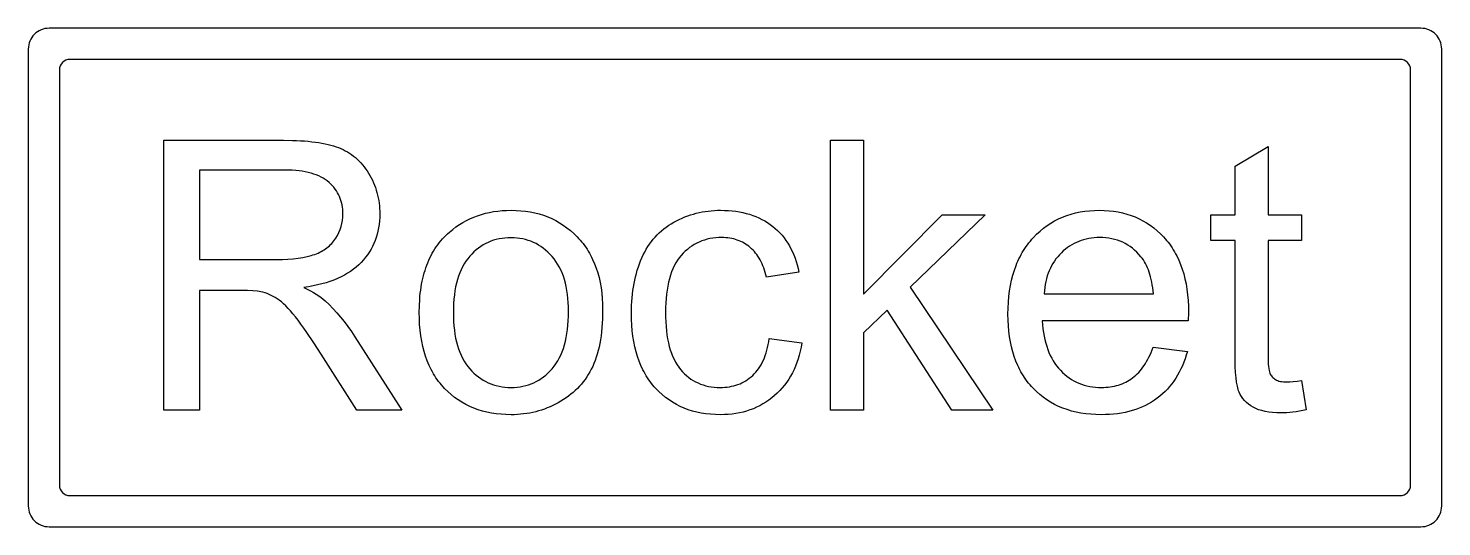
# Model space of a CAD drawing. Header units: millimetres. Extents: x -3.4 to 3.4, y -1.2 to 1.2.
import ezdxf

# ---------------------------------------------------------------- set-up
doc = ezdxf.new("R2010")
doc.units = ezdxf.units.MM
doc.header["$MEASUREMENT"] = 0

msp = doc.modelspace()

# ---------------------------------------------------------------- linework, layer by layer
at = {"flags": 128}
for points in [[(-3.4, -1.1, 0.414214), (-3.3, -1.2), (3.3, -1.2, 0.414214), (3.4, -1.1), (3.4, 1.1, 0.414214), (3.3, 1.2), (-3.3, 1.2, 0.414214), (-3.4, 1.1), (-3.4, -1.1)], [(-3.25, -1, 0.414214), (-3.2, -1.05), (3.2, -1.05, 0.414214), (3.25, -1), (3.25, 1, 0.414214), (3.2, 1.05), (-3.2, 1.05, 0.414214), (-3.25, 1), (-3.25, -1)]]:
    msp.add_lwpolyline(points, format="xyb", dxfattribs=at)
for points in [[(-2.74809, -0.639359), (-2.74809, 0.660641), (-2.171692, 0.660641), (-2.129543, 0.660094), (-2.109445, 0.65941), (-2.089998, 0.658452), (-2.071203, 0.657221), (-2.053059, 0.655715), (-2.035566, 0.653937), (-2.018724, 0.651884), (-2.002534, 0.649558), (-1.986995, 0.646959), (-1.972107, 0.644085), (-1.95787, 0.640938), (-1.944285, 0.637518), (-1.93135, 0.633823), (-1.919067, 0.629856), (-1.907435, 0.625614), (-1.896271, 0.621026), (-1.885391, 0.616019), (-1.874795, 0.610593), (-1.864482, 0.604747), (-1.854454, 0.598483), (-1.84471, 0.591799), (-1.83525, 0.584696), (-1.826074, 0.577174), (-1.817182, 0.569233), (-1.808575, 0.560873), (-1.800251, 0.552094), (-1.792211, 0.542895), (-1.784455, 0.533278), (-1.776984, 0.523241), (-1.769796, 0.512785), (-1.762892, 0.50191), (-1.756342, 0.490753), (-1.750214, 0.47945), (-1.744509, 0.468002), (-1.739227, 0.456408), (-1.734367, 0.444668), (-1.729929, 0.432784), (-1.725915, 0.420753), (-1.722323, 0.408578), (-1.719153, 0.396257), (-1.716406, 0.38379), (-1.714082, 0.371178), (-1.71218, 0.35842), (-1.710701, 0.345517), (-1.709645, 0.332468), (-1.709011, 0.319274), (-1.708799, 0.305935), (-1.709149, 0.288812), (-1.710199, 0.27203), (-1.711948, 0.255586), (-1.714397, 0.239482), (-1.717546, 0.223718), (-1.721394, 0.208293), (-1.725942, 0.193208), (-1.73119, 0.178462), (-1.737138, 0.164055), (-1.743785, 0.149988), (-1.751132, 0.136261), (-1.759179, 0.122873), (-1.767925, 0.109824), (-1.777371, 0.097115), (-1.787517, 0.084745), (-1.798363, 0.072715), (-1.809939, 0.061125), (-1.822278, 0.050075), (-1.835378, 0.039565), (-1.849241, 0.029596), (-1.863866, 0.020167), (-1.879253, 0.011279), (-1.895401, 0.00293), (-1.912312, -0.004877), (-1.929985, -0.012145), (-1.94842, -0.018872), (-1.967618, -0.025058), (-1.987577, -0.030704), (-2.008298, -0.03581), (-2.029781, -0.040376), (-2.052027, -0.044401), (-2.075034, -0.047885), (-2.058477, -0.056074), (-2.042944, -0.064235), (-2.028437, -0.072368), (-2.014956, -0.080474), (-2.002499, -0.088552), (-1.991068, -0.096602), (-1.980663, -0.104625), (-1.971282, -0.112619), (-1.952563, -0.130452), (-1.934094, -0.149365), (-1.915873, -0.169359), (-1.897902, -0.190433), (-1.880181, -0.212588), (-1.862709, -0.235825), (-1.845486, -0.260141), (-1.828513, -0.285539), (-1.602387, -0.639359), (-1.818759, -0.639359), (-1.990791, -0.368895), (-2.026816, -0.313805), (-2.059516, -0.265587), (-2.074618, -0.244055), (-2.08889, -0.224241), (-2.10233, -0.206146), (-2.114939, -0.189768), (-2.126972, -0.174832), (-2.138687, -0.161059), (-2.150084, -0.14845), (-2.161161, -0.137005), (-2.17192, -0.126725), (-2.182361, -0.117607), (-2.192482, -0.109654), (-2.202285, -0.102865), (-2.21195, -0.096893), (-2.221655, -0.091392), (-2.231403, -0.086363), (-2.241192, -0.081804), (-2.251023, -0.077717), (-2.260895, -0.0741), (-2.270809, -0.070955), (-2.280764, -0.068281), (-2.288662, -0.066826), (-2.297723, -0.065565), (-2.319338, -0.063626), (-2.345609, -0.062462), (-2.376535, -0.062074), (-2.576057, -0.062074), (-2.576057, -0.639359), (-2.74809, -0.639359)], [(0.459345, -0.639359), (0.459345, 0.660641), (0.618963, 0.660641), (0.618963, -0.080696), (0.996726, 0.302387), (1.203342, 0.302387), (0.843315, -0.046999), (1.2397, -0.639359), (1.042838, -0.639359), (0.731583, -0.157844), (0.618963, -0.26603), (0.618963, -0.639359), (0.459345, -0.639359)], [(2.725034, -0.496589), (2.74809, -0.637585), (2.731463, -0.640911), (2.71528, -0.643793), (2.69954, -0.646231), (2.684243, -0.648226), (2.669389, -0.649778), (2.65498, -0.650887), (2.641013, -0.651552), (2.62749, -0.651774), (2.606374, -0.651344), (2.586477, -0.650055), (2.567799, -0.647908), (2.550341, -0.644901), (2.534102, -0.641035), (2.519083, -0.636311), (2.51203, -0.633626), (2.505282, -0.630727), (2.498839, -0.627613), (2.492701, -0.624284), (2.481173, -0.617141), (2.470532, -0.609458), (2.460778, -0.601235), (2.45191, -0.592471), (2.443929, -0.583167), (2.436835, -0.573322), (2.430628, -0.562938), (2.425307, -0.552012), (2.422945, -0.546028), (2.420735, -0.539272), (2.418677, -0.531743), (2.416772, -0.523442), (2.413419, -0.504522), (2.410675, -0.482512), (2.408542, -0.457412), (2.407017, -0.429223), (2.406103, -0.397943), (2.405798, -0.363574), (2.405798, 0.17824), (2.288745, 0.17824), (2.288745, 0.302387), (2.405798, 0.302387), (2.405798, 0.535607), (2.564529, 0.631378), (2.564529, 0.302387), (2.725034, 0.302387), (2.725034, 0.17824), (2.564529, 0.17824), (2.564529, -0.372442), (2.565056, -0.403534), (2.565714, -0.416794), (2.566635, -0.42853), (2.56782, -0.438742), (2.569268, -0.447429), (2.570979, -0.454593), (2.572954, -0.460232), (2.575226, -0.464984), (2.577831, -0.469488), (2.580768, -0.473741), (2.584038, -0.477746), (2.587641, -0.4815), (2.591576, -0.485006), (2.595843, -0.488262), (2.600443, -0.491269), (2.605466, -0.493971), (2.611001, -0.496312), (2.617049, -0.498294), (2.62361, -0.499915), (2.630684, -0.501176), (2.63827, -0.502076), (2.646368, -0.502617), (2.65498, -0.502797), (2.669334, -0.502409), (2.685795, -0.501245), (2.704361, -0.499305), (2.725034, -0.496589)], [(-2.576057, 0.086903), (-2.206276, 0.086903), (-2.177594, 0.087284), (-2.15052, 0.088427), (-2.125053, 0.090332), (-2.101194, 0.093), (-2.078941, 0.096429), (-2.058296, 0.10062), (-2.039259, 0.105574), (-2.030342, 0.108336), (-2.021828, 0.111289), (-2.013639, 0.114452), (-2.0057, 0.117843), (-1.99801, 0.121463), (-1.99057, 0.125311), (-1.983378, 0.129388), (-1.976437, 0.133694), (-1.969744, 0.138228), (-1.963302, 0.142991), (-1.957108, 0.147983), (-1.951164, 0.153203), (-1.945469, 0.158652), (-1.940024, 0.164329), (-1.934828, 0.170235), (-1.929881, 0.17637), (-1.925184, 0.182733), (-1.920737, 0.189325), (-1.912631, 0.202883), (-1.905606, 0.216731), (-1.899662, 0.230871), (-1.894799, 0.245302), (-1.891016, 0.260024), (-1.888314, 0.275036), (-1.886693, 0.29034), (-1.886153, 0.305935), (-1.886414, 0.317334), (-1.887199, 0.328478), (-1.888507, 0.339365), (-1.890337, 0.349996), (-1.892691, 0.36037), (-1.895568, 0.370488), (-1.898968, 0.38035), (-1.902891, 0.389956), (-1.907336, 0.399305), (-1.912305, 0.408398), (-1.917798, 0.417234), (-1.923813, 0.425814), (-1.930351, 0.434138), (-1.937412, 0.442206), (-1.944996, 0.450017), (-1.953104, 0.457572), (-1.961776, 0.464766), (-1.971054, 0.471497), (-1.980938, 0.477763), (-1.991429, 0.483565), (-2.002525, 0.488903), (-2.014228, 0.493777), (-2.026537, 0.498186), (-2.039453, 0.502132), (-2.052974, 0.505613), (-2.067102, 0.50863), (-2.081836, 0.511183), (-2.097176, 0.513272), (-2.113122, 0.514896), (-2.129674, 0.516057), (-2.146833, 0.516753), (-2.164598, 0.516985), (-2.576057, 0.516985), (-2.576057, 0.086903)], [(-1.519031, -0.168486), (-1.518463, -0.136316), (-1.516759, -0.105207), (-1.515481, -0.090049), (-1.513919, -0.075157), (-1.512072, -0.06053), (-1.509942, -0.046167), (-1.507528, -0.03207), (-1.504829, -0.018238), (-1.501847, -0.00467), (-1.49858, 0.008632), (-1.49503, 0.021669), (-1.491195, 0.034442), (-1.487077, 0.046949), (-1.482674, 0.059192), (-1.477987, 0.071169), (-1.473016, 0.082882), (-1.467762, 0.094329), (-1.462223, 0.105511), (-1.4564, 0.116429), (-1.450293, 0.127081), (-1.443902, 0.137469), (-1.437227, 0.147591), (-1.430268, 0.157449), (-1.423025, 0.167041), (-1.415498, 0.176369), (-1.407687, 0.185431), (-1.399592, 0.194229), (-1.391212, 0.202761), (-1.382549, 0.211029), (-1.373602, 0.219031), (-1.358208, 0.231702), (-1.342399, 0.243556), (-1.326173, 0.254592), (-1.309533, 0.264811), (-1.292476, 0.274212), (-1.275004, 0.282795), (-1.257117, 0.290562), (-1.238813, 0.29751), (-1.220094, 0.303641), (-1.200959, 0.308955), (-1.181409, 0.313451), (-1.161443, 0.31713), (-1.141061, 0.319991), (-1.120263, 0.322035), (-1.09905, 0.323261), (-1.077422, 0.32367), (-1.053423, 0.323173), (-1.02998, 0.321682), (-1.00709, 0.319196), (-0.984754, 0.315717), (-0.962973, 0.311243), (-0.941746, 0.305775), (-0.921073, 0.299313), (-0.900955, 0.291857), (-0.881391, 0.283407), (-0.862381, 0.273962), (-0.843925, 0.263524), (-0.826023, 0.252091), (-0.808676, 0.239664), (-0.791883, 0.226243), (-0.775644, 0.211828), (-0.759959, 0.196419), (-0.752376, 0.188371), (-0.745033, 0.180133), (-0.737931, 0.171706), (-0.73107, 0.163089), (-0.724449, 0.154282), (-0.71807, 0.145286), (-0.711931, 0.1361), (-0.706033, 0.126725), (-0.700375, 0.117159), (-0.694958, 0.107404), (-0.689782, 0.09746), (-0.684847, 0.087326), (-0.675699, 0.066488), (-0.667514, 0.044893), (-0.660291, 0.022538), (-0.654032, -0.000575), (-0.648736, -0.024447), (-0.644402, -0.049077), (-0.641032, -0.074466), (-0.638624, -0.100613), (-0.63718, -0.127519), (-0.636698, -0.155184), (-0.636912, -0.177604), (-0.637551, -0.199419), (-0.638616, -0.220627), (-0.640107, -0.241228), (-0.642024, -0.261224), (-0.644368, -0.280613), (-0.647137, -0.299396), (-0.650333, -0.317573), (-0.653954, -0.335144), (-0.658002, -0.352109), (-0.662475, -0.368467), (-0.667375, -0.384219), (-0.672701, -0.399365), (-0.678453, -0.413905), (-0.684631, -0.427839), (-0.691235, -0.441166), (-0.698246, -0.454009), (-0.705645, -0.466488), (-0.713432, -0.478603), (-0.721606, -0.490354), (-0.730169, -0.501742), (-0.73912, -0.512766), (-0.748459, -0.523426), (-0.758186, -0.533723), (-0.7683, -0.543656), (-0.778803, -0.553225), (-0.789693, -0.56243), (-0.800972, -0.571272), (-0.812639, -0.57975), (-0.824693, -0.587864), (-0.837135, -0.595615), (-0.849966, -0.603001), (-0.863065, -0.609981), (-0.876313, -0.616511), (-0.889709, -0.62259), (-0.903255, -0.628219), (-0.91695, -0.633397), (-0.930793, -0.638126), (-0.944786, -0.642404), (-0.958927, -0.646231), (-0.973218, -0.649609), (-0.987657, -0.652536), (-1.002246, -0.655012), (-1.016983, -0.657039), (-1.031869, -0.658615), (-1.046904, -0.659741), (-1.062088, -0.660416), (-1.077422, -0.660641), (-1.101844, -0.660146), (-1.125674, -0.65866), (-1.148912, -0.656183), (-1.171557, -0.652716), (-1.193611, -0.648258), (-1.215071, -0.642809), (-1.23594, -0.636369), (-1.256216, -0.628939), (-1.2759, -0.620518), (-1.294991, -0.611107), (-1.31349, -0.600705), (-1.331397, -0.589312), (-1.348712, -0.576928), (-1.365434, -0.563554), (-1.381563, -0.549189), (-1.397101, -0.533834), (-1.404603, -0.525799), (-1.411866, -0.517546), (-1.418891, -0.509075), (-1.425678, -0.500386), (-1.432227, -0.491478), (-1.438538, -0.482353), (-1.444611, -0.473009), (-1.450446, -0.463446), (-1.456042, -0.453666), (-1.4614, -0.443667), (-1.46652, -0.433451), (-1.471402, -0.423015), (-1.476046, -0.412362), (-1.480452, -0.401491), (-1.488549, -0.379093), (-1.495693, -0.355822), (-1.501885, -0.331678), (-1.507124, -0.306662), (-1.511411, -0.280773), (-1.514745, -0.25401), (-1.517126, -0.226375), (-1.518555, -0.197867), (-1.519031, -0.168486)], [(0.164939, -0.294407), (0.321896, -0.314802), (0.318368, -0.334812), (0.314213, -0.35427), (0.309431, -0.373178), (0.304022, -0.391535), (0.297987, -0.409342), (0.291324, -0.426597), (0.284034, -0.443302), (0.276117, -0.459456), (0.267573, -0.475059), (0.258402, -0.490112), (0.248605, -0.504614), (0.23818, -0.518565), (0.227128, -0.531965), (0.21545, -0.544814), (0.203144, -0.557113), (0.190211, -0.568861), (0.176777, -0.579975), (0.162964, -0.590372), (0.148774, -0.600052), (0.134207, -0.609015), (0.119261, -0.617261), (0.103939, -0.624789), (0.088238, -0.631601), (0.072161, -0.637696), (0.055705, -0.643074), (0.038872, -0.647735), (0.021662, -0.651678), (0.004074, -0.654905), (-0.013892, -0.657415), (-0.032235, -0.659207), (-0.050956, -0.660283), (-0.070055, -0.660641), (-0.093923, -0.660148), (-0.117199, -0.658667), (-0.139882, -0.656199), (-0.161973, -0.652743), (-0.183472, -0.648301), (-0.204379, -0.642871), (-0.224693, -0.636454), (-0.244415, -0.62905), (-0.263545, -0.620659), (-0.282082, -0.61128), (-0.300027, -0.600914), (-0.317379, -0.589561), (-0.33414, -0.577221), (-0.350307, -0.563894), (-0.365883, -0.549579), (-0.380866, -0.534277), (-0.388095, -0.526272), (-0.395094, -0.518054), (-0.401864, -0.509621), (-0.408405, -0.500975), (-0.414715, -0.492114), (-0.420797, -0.48304), (-0.426649, -0.473752), (-0.432271, -0.46425), (-0.437664, -0.454534), (-0.442827, -0.444604), (-0.452466, -0.424103), (-0.461186, -0.402746), (-0.468989, -0.380534), (-0.475873, -0.357466), (-0.48184, -0.333542), (-0.486889, -0.308763), (-0.491019, -0.283128), (-0.494232, -0.256638), (-0.496527, -0.229292), (-0.497904, -0.20109), (-0.498363, -0.172033), (-0.498165, -0.153116), (-0.497573, -0.134498), (-0.496586, -0.116177), (-0.495204, -0.098154), (-0.493427, -0.080429), (-0.491255, -0.063002), (-0.488688, -0.045873), (-0.485726, -0.029042), (-0.48237, -0.012508), (-0.478618, 0.003727), (-0.474472, 0.019665), (-0.469931, 0.035304), (-0.464995, 0.050646), (-0.459664, 0.06569), (-0.453938, 0.080436), (-0.447817, 0.094884), (-0.441293, 0.10896), (-0.434356, 0.122589), (-0.427008, 0.135771), (-0.419247, 0.148506), (-0.411074, 0.160794), (-0.402488, 0.172635), (-0.393491, 0.18403), (-0.384081, 0.194978), (-0.374259, 0.205479), (-0.364025, 0.215533), (-0.353378, 0.22514), (-0.34232, 0.2343), (-0.330849, 0.243014), (-0.318966, 0.251281), (-0.306671, 0.2591), (-0.293963, 0.266473), (-0.280979, 0.2734), (-0.267852, 0.279879), (-0.254583, 0.285911), (-0.241173, 0.291497), (-0.22762, 0.296636), (-0.213926, 0.301327), (-0.200089, 0.305573), (-0.18611, 0.309371), (-0.171989, 0.312722), (-0.157727, 0.315627), (-0.143322, 0.318084), (-0.128775, 0.320095), (-0.114086, 0.321659), (-0.099256, 0.322776), (-0.084283, 0.323446), (-0.069168, 0.32367), (-0.05021, 0.323367), (-0.031688, 0.322457), (-0.013603, 0.320942), (0.004046, 0.31882), (0.021258, 0.316092), (0.038034, 0.312758), (0.054373, 0.308818), (0.070276, 0.304272), (0.085743, 0.299119), (0.100773, 0.29336), (0.115366, 0.286995), (0.129523, 0.280024), (0.143244, 0.272447), (0.156528, 0.264263), (0.169376, 0.255474), (0.181787, 0.246078), (0.193707, 0.236124), (0.205079, 0.225661), (0.215903, 0.214689), (0.226181, 0.203208), (0.235911, 0.191218), (0.245094, 0.178718), (0.25373, 0.165709), (0.261818, 0.152191), (0.269359, 0.138164), (0.276353, 0.123628), (0.282799, 0.108582), (0.288698, 0.093027), (0.29405, 0.076963), (0.298854, 0.06039), (0.303111, 0.043308), (0.306821, 0.025716), (0.151637, 0.001774), (0.148733, 0.01345), (0.145561, 0.02476), (0.142123, 0.035703), (0.138419, 0.046278), (0.134447, 0.056486), (0.130209, 0.066327), (0.125704, 0.075801), (0.120933, 0.084908), (0.115895, 0.093647), (0.11059, 0.10202), (0.105018, 0.110025), (0.099179, 0.117663), (0.093074, 0.124934), (0.086702, 0.131837), (0.080064, 0.138374), (0.073158, 0.144543), (0.066028, 0.150342), (0.058714, 0.155766), (0.051216, 0.160817), (0.043535, 0.165493), (0.03567, 0.169795), (0.027621, 0.173723), (0.019389, 0.177277), (0.010974, 0.180457), (0.002375, 0.183263), (-0.006408, 0.185694), (-0.015375, 0.187752), (-0.024525, 0.189436), (-0.033858, 0.190745), (-0.043375, 0.19168), (-0.053076, 0.192241), (-0.06296, 0.192428), (-0.077859, 0.192091), (-0.092404, 0.191077), (-0.106596, 0.189389), (-0.120434, 0.187025), (-0.133919, 0.183985), (-0.147051, 0.18027), (-0.159829, 0.175879), (-0.172254, 0.170813), (-0.184326, 0.165072), (-0.196045, 0.158655), (-0.20741, 0.151563), (-0.218422, 0.143795), (-0.22908, 0.135351), (-0.239385, 0.126233), (-0.249337, 0.116438), (-0.258936, 0.105969), (-0.268063, 0.094768), (-0.276602, 0.082781), (-0.284552, 0.070008), (-0.291913, 0.056448), (-0.298685, 0.042102), (-0.304868, 0.02697), (-0.310462, 0.011052), (-0.315467, -0.005653), (-0.319884, -0.023144), (-0.323711, -0.041422), (-0.32695, -0.060485), (-0.3296, -0.080336), (-0.331661, -0.100972), (-0.333133, -0.122395), (-0.334017, -0.144604), (-0.334311, -0.167599), (-0.334027, -0.190915), (-0.333175, -0.21342), (-0.331755, -0.235114), (-0.329766, -0.255998), (-0.32721, -0.276072), (-0.324086, -0.295335), (-0.320393, -0.313787), (-0.316132, -0.331429), (-0.311304, -0.34826), (-0.305907, -0.364281), (-0.299942, -0.379491), (-0.293409, -0.393891), (-0.286308, -0.40748), (-0.278639, -0.420258), (-0.270401, -0.432226), (-0.261596, -0.443383), (-0.252334, -0.453799), (-0.242725, -0.463543), (-0.232769, -0.472615), (-0.222468, -0.481016), (-0.211819, -0.488744), (-0.200825, -0.4958), (-0.189484, -0.502184), (-0.177797, -0.507896), (-0.165763, -0.512936), (-0.153383, -0.517304), (-0.140656, -0.521), (-0.127584, -0.524024), (-0.114164, -0.526376), (-0.100399, -0.528056), (-0.086287, -0.529064), (-0.071828, -0.5294), (-0.0602, -0.529175), (-0.048814, -0.528499), (-0.03767, -0.527373), (-0.026769, -0.525797), (-0.016111, -0.523771), (-0.005695, -0.521294), (0.004479, -0.518367), (0.01441, -0.51499), (0.024099, -0.511162), (0.033545, -0.506884), (0.042748, -0.502156), (0.05171, -0.496977), (0.060428, -0.491348), (0.068905, -0.485269), (0.077138, -0.47874), (0.08513, -0.47176), (0.09282, -0.464312), (0.100149, -0.45638), (0.107119, -0.447963), (0.113728, -0.43906), (0.119977, -0.429673), (0.125865, -0.419801), (0.131394, -0.409444), (0.136562, -0.398602), (0.14137, -0.387275), (0.145818, -0.375463), (0.149905, -0.363166), (0.153632, -0.350384), (0.156999, -0.337117), (0.160006, -0.323365), (0.162652, -0.309128), (0.164939, -0.294407)], [(2.011187, -0.336085), (2.176126, -0.35648), (2.170988, -0.374295), (2.165332, -0.391604), (2.159156, -0.408408), (2.15246, -0.424706), (2.145245, -0.440498), (2.13751, -0.455784), (2.129255, -0.470565), (2.120481, -0.48484), (2.111187, -0.498609), (2.101374, -0.511872), (2.091041, -0.52463), (2.080188, -0.536882), (2.068816, -0.548628), (2.056925, -0.559868), (2.044513, -0.570603), (2.031583, -0.580832), (2.018163, -0.590497), (2.004287, -0.599537), (1.989953, -0.607955), (1.975162, -0.615749), (1.959914, -0.622919), (1.944208, -0.629466), (1.928046, -0.635389), (1.911426, -0.640689), (1.894348, -0.645365), (1.876814, -0.649418), (1.858822, -0.652847), (1.840373, -0.655653), (1.821467, -0.657835), (1.802104, -0.659394), (1.782283, -0.660329), (1.762005, -0.660641), (1.736513, -0.660144), (1.711688, -0.658653), (1.687533, -0.656168), (1.664045, -0.652688), (1.641227, -0.648214), (1.619077, -0.642747), (1.597595, -0.636285), (1.576782, -0.628828), (1.556638, -0.620378), (1.537162, -0.610934), (1.518354, -0.600495), (1.500215, -0.589063), (1.482745, -0.576636), (1.465943, -0.563215), (1.44981, -0.548799), (1.434345, -0.53339), (1.426898, -0.525337), (1.419688, -0.517084), (1.412713, -0.50863), (1.405976, -0.499977), (1.399474, -0.491124), (1.393209, -0.48207), (1.387181, -0.472817), (1.381389, -0.463363), (1.375833, -0.45371), (1.370514, -0.443856), (1.365431, -0.433803), (1.360584, -0.423549), (1.3516, -0.402441), (1.343562, -0.380534), (1.33647, -0.357826), (1.330323, -0.334318), (1.325122, -0.31001), (1.320867, -0.284902), (1.317557, -0.258993), (1.315193, -0.232284), (1.313774, -0.204776), (1.313302, -0.176467), (1.31378, -0.147176), (1.315214, -0.118716), (1.317604, -0.091088), (1.32095, -0.064291), (1.325252, -0.038325), (1.33051, -0.013191), (1.336725, 0.011112), (1.343895, 0.034584), (1.352021, 0.057224), (1.356443, 0.068233), (1.361104, 0.079033), (1.366004, 0.089626), (1.371142, 0.100011), (1.37652, 0.110188), (1.382137, 0.120157), (1.387993, 0.129918), (1.394087, 0.139472), (1.400421, 0.148817), (1.406994, 0.157955), (1.413806, 0.166885), (1.420857, 0.175608), (1.428146, 0.184122), (1.435675, 0.192428), (1.451256, 0.208321), (1.467405, 0.223188), (1.484122, 0.23703), (1.501407, 0.249847), (1.51926, 0.261638), (1.537681, 0.272404), (1.55667, 0.282144), (1.576228, 0.290859), (1.596353, 0.298549), (1.617047, 0.305214), (1.638308, 0.310853), (1.660138, 0.315467), (1.682536, 0.319056), (1.705502, 0.321619), (1.729036, 0.323157), (1.753138, 0.32367), (1.776478, 0.323168), (1.799277, 0.321661), (1.821537, 0.319149), (1.843255, 0.315634), (1.864434, 0.311113), (1.885072, 0.305588), (1.90517, 0.299059), (1.924727, 0.291525), (1.943744, 0.282986), (1.962221, 0.273443), (1.980157, 0.262895), (1.997553, 0.251343), (2.014408, 0.238786), (2.030723, 0.225225), (2.046498, 0.210659), (2.061733, 0.195089), (2.069098, 0.18695), (2.076229, 0.178607), (2.083127, 0.17006), (2.08979, 0.161308), (2.09622, 0.152352), (2.102416, 0.143192), (2.108379, 0.133827), (2.114107, 0.124258), (2.119602, 0.114485), (2.124863, 0.104507), (2.134683, 0.083938), (2.143568, 0.062552), (2.151518, 0.040348), (2.158532, 0.017327), (2.164611, -0.006512), (2.169755, -0.031168), (2.173964, -0.056642), (2.177237, -0.082933), (2.179576, -0.110042), (2.180978, -0.137968), (2.181446, -0.166712), (2.180559, -0.209277), (1.47824, -0.209277), (1.479622, -0.228391), (1.481552, -0.246937), (1.484028, -0.264915), (1.487052, -0.282324), (1.490624, -0.299166), (1.494742, -0.31544), (1.499408, -0.331145), (1.504621, -0.346282), (1.510382, -0.360852), (1.51669, -0.374853), (1.523545, -0.388286), (1.530947, -0.401151), (1.538897, -0.413448), (1.547394, -0.425177), (1.556438, -0.436338), (1.56603, -0.44693), (1.576048, -0.456917), (1.58637, -0.466259), (1.596998, -0.474957), (1.60793, -0.483011), (1.619167, -0.49042), (1.630709, -0.497185), (1.642555, -0.503306), (1.654707, -0.508782), (1.667163, -0.513615), (1.679924, -0.517802), (1.69299, -0.521346), (1.706361, -0.524245), (1.720036, -0.5265), (1.734017, -0.528111), (1.748302, -0.529078), (1.762892, -0.5294), (1.773766, -0.52922), (1.784438, -0.528679), (1.794909, -0.527779), (1.80518, -0.526518), (1.81525, -0.524897), (1.825118, -0.522915), (1.834786, -0.520574), (1.844253, -0.517872), (1.853519, -0.51481), (1.862584, -0.511387), (1.871448, -0.507605), (1.880112, -0.503462), (1.888574, -0.498959), (1.896836, -0.494095), (1.904896, -0.488872), (1.912756, -0.483288), (1.920415, -0.477309), (1.927872, -0.470901), (1.935129, -0.464063), (1.942185, -0.456796), (1.94904, -0.449099), (1.955695, -0.440972), (1.962148, -0.432417), (1.9684, -0.423431), (1.974452, -0.414016), (1.980302, -0.404172), (1.985952, -0.393898), (1.991401, -0.383194), (1.996649, -0.372061), (2.001696, -0.360498), (2.006542, -0.348506), (2.011187, -0.336085)], [(-1.35498, -0.168486), (-1.354671, -0.190743), (-1.353746, -0.212291), (-1.352205, -0.233128), (-1.350047, -0.253255), (-1.347272, -0.272672), (-1.343881, -0.291379), (-1.339873, -0.309376), (-1.335249, -0.326663), (-1.330008, -0.343239), (-1.324151, -0.359106), (-1.317676, -0.374262), (-1.310586, -0.388709), (-1.302879, -0.402445), (-1.294555, -0.415471), (-1.285614, -0.427787), (-1.276057, -0.439393), (-1.266033, -0.450292), (-1.255689, -0.460488), (-1.245027, -0.469981), (-1.234047, -0.478771), (-1.222747, -0.486857), (-1.211129, -0.494241), (-1.199193, -0.500921), (-1.186937, -0.506898), (-1.174363, -0.512172), (-1.16147, -0.516743), (-1.148259, -0.52061), (-1.134729, -0.523774), (-1.12088, -0.526235), (-1.106713, -0.527993), (-1.092226, -0.529048), (-1.077422, -0.5294), (-1.062724, -0.529046), (-1.048338, -0.527986), (-1.034264, -0.52622), (-1.020502, -0.523747), (-1.007052, -0.520567), (-0.993913, -0.51668), (-0.981086, -0.512087), (-0.968571, -0.506787), (-0.956368, -0.500781), (-0.944476, -0.494068), (-0.932896, -0.486648), (-0.921628, -0.478521), (-0.910671, -0.469688), (-0.900027, -0.460149), (-0.889694, -0.449902), (-0.879673, -0.43895), (-0.870116, -0.427273), (-0.861175, -0.414854), (-0.852851, -0.401695), (-0.845144, -0.387794), (-0.838053, -0.373152), (-0.831579, -0.357769), (-0.825722, -0.341644), (-0.820481, -0.324778), (-0.815857, -0.307171), (-0.811849, -0.288823), (-0.808458, -0.269733), (-0.805683, -0.249902), (-0.803525, -0.22933), (-0.801984, -0.208016), (-0.801059, -0.185961), (-0.80075, -0.163165), (-0.80106, -0.141659), (-0.80199, -0.120815), (-0.803541, -0.100632), (-0.805711, -0.081111), (-0.808501, -0.062252), (-0.811911, -0.044054), (-0.815941, -0.026518), (-0.820592, -0.009644), (-0.825862, 0.006569), (-0.831753, 0.022121), (-0.838263, 0.03701), (-0.845394, 0.051238), (-0.853144, 0.064805), (-0.861515, 0.07771), (-0.870505, 0.089953), (-0.880116, 0.101535), (-0.890187, 0.112434), (-0.90056, 0.12263), (-0.911234, 0.132123), (-0.92221, 0.140913), (-0.933487, 0.148999), (-0.945065, 0.156383), (-0.956944, 0.163063), (-0.969125, 0.16904), (-0.981607, 0.174314), (-0.994391, 0.178884), (-1.007476, 0.182752), (-1.020862, 0.185916), (-1.03455, 0.188377), (-1.048539, 0.190135), (-1.06283, 0.19119), (-1.077422, 0.191542), (-1.092226, 0.191192), (-1.106713, 0.190142), (-1.12088, 0.188393), (-1.134729, 0.185944), (-1.148259, 0.182795), (-1.16147, 0.178947), (-1.174363, 0.174399), (-1.186937, 0.169151), (-1.199193, 0.163203), (-1.211129, 0.156556), (-1.222747, 0.149209), (-1.234047, 0.141162), (-1.245027, 0.132416), (-1.255689, 0.12297), (-1.266033, 0.112824), (-1.276057, 0.101978), (-1.285614, 0.090426), (-1.294555, 0.07816), (-1.302879, 0.065181), (-1.310586, 0.051488), (-1.317676, 0.037081), (-1.324151, 0.021961), (-1.330008, 0.006128), (-1.335249, -0.01042), (-1.339873, -0.02768), (-1.343881, -0.045655), (-1.347272, -0.064343), (-1.350047, -0.083744), (-1.352205, -0.103859), (-1.353746, -0.124688), (-1.354671, -0.14623), (-1.35498, -0.168486)], [(1.487108, -0.078035), (2.01296, -0.078035), (2.011478, -0.063414), (2.00969, -0.049257), (2.007598, -0.035564), (2.005201, -0.022335), (2.002499, -0.009571), (1.999493, 0.00273), (1.996181, 0.014566), (1.992565, 0.025938), (1.988644, 0.036846), (1.984418, 0.04729), (1.979887, 0.057269), (1.975051, 0.066785), (1.969911, 0.075836), (1.964465, 0.084423), (1.958715, 0.092546), (1.95266, 0.100205), (1.942951, 0.111372), (1.932888, 0.12182), (1.922472, 0.131546), (1.911703, 0.140553), (1.90058, 0.148838), (1.889104, 0.156403), (1.877275, 0.163248), (1.865092, 0.169372), (1.852556, 0.174776), (1.839667, 0.179459), (1.826424, 0.183422), (1.812828, 0.186664), (1.798879, 0.189186), (1.784576, 0.190987), (1.769921, 0.192068), (1.754911, 0.192428), (1.741303, 0.192141), (1.727969, 0.191278), (1.714908, 0.189841), (1.702121, 0.187828), (1.689608, 0.185241), (1.677368, 0.182078), (1.665402, 0.178341), (1.653709, 0.174028), (1.64229, 0.16914), (1.631145, 0.163678), (1.620273, 0.15764), (1.609676, 0.151027), (1.599351, 0.14384), (1.589301, 0.136077), (1.579524, 0.127739), (1.57002, 0.118827), (1.560916, 0.109433), (1.552334, 0.09965), (1.544275, 0.08948), (1.536739, 0.078922), (1.529726, 0.067976), (1.523237, 0.056642), (1.51727, 0.04492), (1.511826, 0.03281), (1.506906, 0.020313), (1.502508, 0.007427), (1.498634, -0.005847), (1.495283, -0.019509), (1.492454, -0.033559), (1.490149, -0.047996), (1.488367, -0.062822), (1.487108, -0.078035)]]:
    msp.add_lwpolyline(points, dxfattribs=at)

doc.saveas('drawing.dxf')
